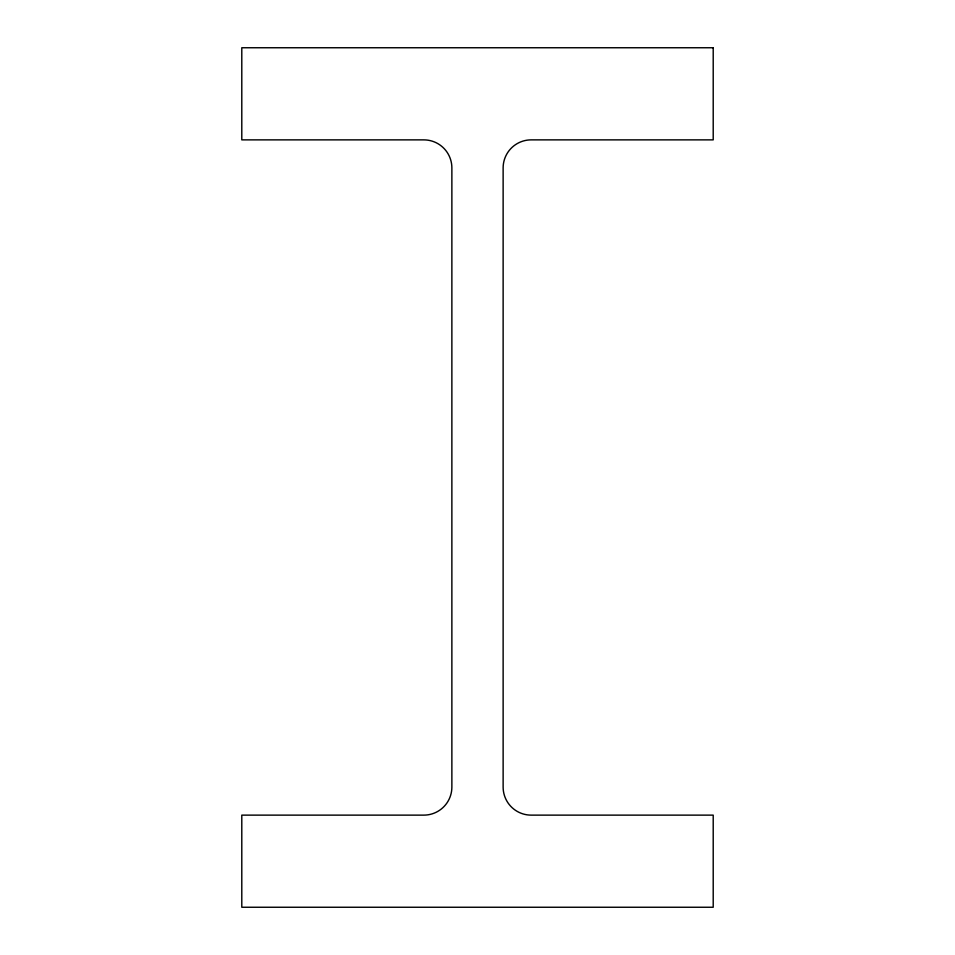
<?xml version="1.0" encoding="UTF-8"?>
<svg xmlns="http://www.w3.org/2000/svg" width="955" height="955" viewBox="0 0 955 955"><rect width="100%" height="100%" fill="white"/><g stroke="black" fill="none" stroke-linecap="round" stroke-linejoin="round"><path stroke-width="1.43" d="M713.206 47.75L241.794 47.75L241.794 139.872L423.829 139.872A28.041 28.041 0 0 1 451.87 167.901L451.87 787.099A28.041 28.041 0 0 1 423.829 815.128L241.794 815.128L241.794 907.25L713.206 907.25L713.206 815.128L531.171 815.128A28.041 28.041 0 0 1 503.13 787.099L503.13 167.901A28.041 28.041 0 0 1 531.171 139.872L713.206 139.872L713.206 47.75"/></g></svg>
